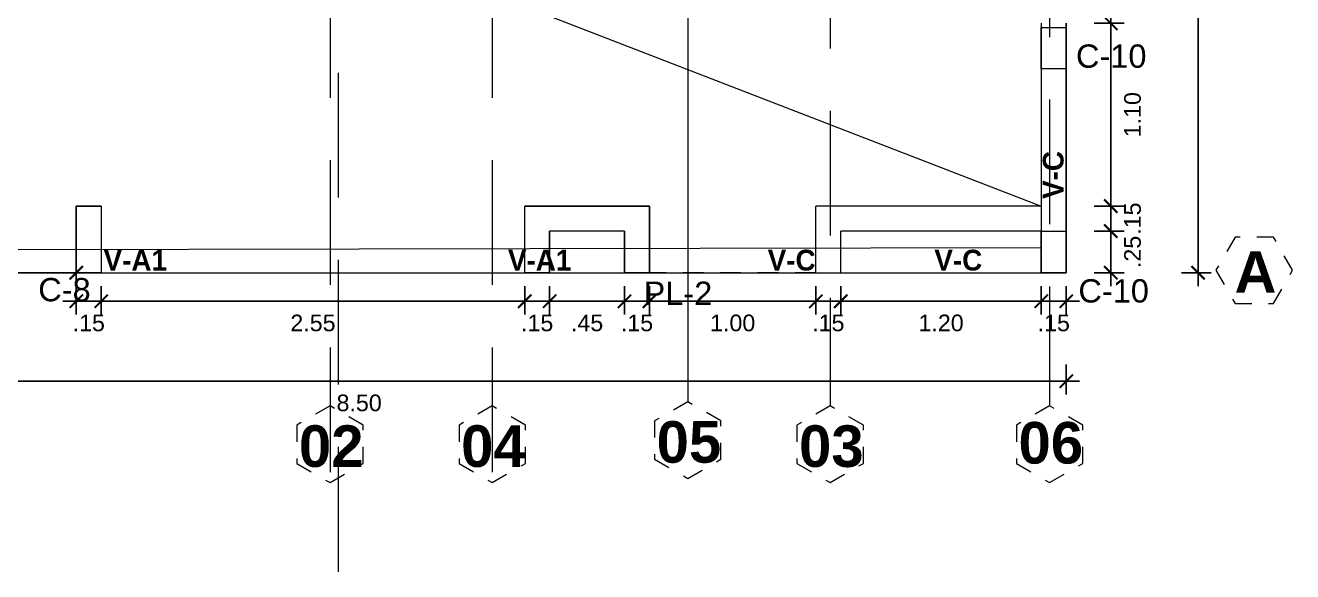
# Model space of a CAD drawing. Header units: millimetres. Extents: x -59 to 123, y 54 to 155.
# Drawn here: x 84.91 to 92.52, y 100.46 to 103.74 of the extents above; entities that cross this region are included whole.
import ezdxf

# ---------------------------------------------------------------- set-up
doc = ezdxf.new("R2010")
doc.units = ezdxf.units.MM
for name, pattern in [('ACAD_ISO02W100', [15, 12, -3]), ('CONTINUA', [0]), ('DASHED', [0.75, 0.5, -0.25]), ('HIDDEN2', [0.1875, 0.125, -0.0625])]:
    doc.linetypes.add(name, pattern=pattern)
doc.layers.get('0').update_dxf_attribs({"lineweight": 9})
doc.layers.get('Defpoints').update_dxf_attribs({"lineweight": 0})
for name, color, linetype in [('A-COT', 8, 'Continuous'), ('A-PROY', 8, 'HIDDEN2'), ('TEXTO', 2, 'Continuous')]:
    doc.layers.add(name, color=color, linetype=linetype)
for name, color, linetype, lineweight in [('A_mobiliario', 252, 'Continuous', 15), ('EJES', 6, 'ACAD_ISO02W100', 5), ('muro', 5, 'Continuous', 70), ('murobajo', 7, 'Continuous', 30), ('TEXTO VIGAS', 2, 'Continuous', 20), ('textura', 253, 'Continuous', 0), ('VIGAS', 2, 'Continuous', 25)]:
    doc.layers.add(name, color=color, linetype=linetype, lineweight=lineweight)
doc.styles.add('Henry', font='GOTHICB.TTF')
doc.styles.add('LUIS', font='arial.ttf')
doc.styles.add('STILUS', font='arial.ttf')
doc.styles.add('style1', font='arial.ttf', dxfattribs={"height": 0.1})
doc.dimstyles.new('luis1', dxfattribs={"dimtxt": 0.1, "dimasz": 0.08, "dimexe": 0.08, "dimexo": 0.08, "dimgap": 0.08, "dimtad": 2, "dimzin": 4, "dimdsep": 46, "dimtxsty": 'style1', "dimblk": 'ARCHTICK', "dimcen": 2, "dimdle": 0.08, "dimclrd": 256, "dimclre": 256, "dimclrt": 256, "dimadec": 0, "dimazin": 1, "dimtfac": 1, "dimtix": 1, "dimtmove": 0, "dimatfit": 3, "dimfxl": 1, "dimtolj": 1, "dimarcsym": 0})

# ---------------------------------------------------------------- blocks, each defined once
blk = doc.blocks.new('_ArchTick')
at = {"color": 0, "linetype": 'ByBlock', "const_width": 0.15}
blk.add_lwpolyline([(-0.5, -0.5), (0.5, 0.5)], dxfattribs=at)
blk = doc.blocks.new('*D1052')
at = {"layer": 'A-COT', "linetype": 'Continuous', "lineweight": -2, "transparency": 16777216}
for p, q in [((91.9551, 121.3345), (91.9551, 102.1745)), ((91.8551, 121.2545), (92.0351, 121.2545)), ((91.8551, 102.2545), (92.0351, 102.2545))]:
    blk.add_line(p, q, dxfattribs=at)
at = {"layer": 'Defpoints', "color": 0, "linetype": 'CONTINUA', "transparency": 16777216}
for p in [(91.1632, 121.2545), (91.1632, 102.2545), (91.9551, 102.2545)]:
    blk.add_point(p, dxfattribs=at)
at = {"layer": 'A-COT', "linetype": 'CONTINUA', "lineweight": -2, "transparency": 16777216, "xscale": 0.08, "yscale": 0.08, "zscale": 0.08}
for p, rotation in [((91.9551, 121.2545), 90), ((91.9551, 102.2545), 270)]:
    blk.add_blockref('_ArchTick', p, dxfattribs=dict(at, rotation=rotation))
at = {"layer": 'A-COT', "linetype": 'CONTINUA', "lineweight": 5, "transparency": 16777216, "insert": (92.0862, 111.7545), "char_height": 0.1, "attachment_point": 5, "rotation": 90, "style": 'style1'}
blk.add_mtext('\\A1;19.00', dxfattribs=at)
blk = doc.blocks.new('*D1055')
at = {"layer": 'A-COT', "linetype": 'Continuous', "lineweight": -2, "transparency": 16777216}
for p, q in [((82.6632, 101.7022), (82.6632, 101.5222)), ((91.1632, 101.7022), (91.1632, 101.5222)), ((82.5832, 101.6022), (91.2432, 101.6022))]:
    blk.add_line(p, q, dxfattribs=at)
at = {"layer": 'Defpoints', "color": 0, "linetype": 'CONTINUA', "transparency": 16777216}
for p in [(82.6632, 102.2545), (91.1632, 102.2545), (91.1632, 101.6022)]:
    blk.add_point(p, dxfattribs=at)
at = {"layer": 'A-COT', "linetype": 'CONTINUA', "lineweight": -2, "transparency": 16777216, "xscale": 0.08, "yscale": 0.08, "zscale": 0.08, "rotation": 180}
blk.add_blockref('_ArchTick', (82.6632, 101.6022), dxfattribs=at)
at = {"layer": 'A-COT', "linetype": 'CONTINUA', "lineweight": -2, "transparency": 16777216, "xscale": 0.08, "yscale": 0.08, "zscale": 0.08}
blk.add_blockref('_ArchTick', (91.1632, 101.6022), dxfattribs=at)
at = {"layer": 'A-COT', "linetype": 'CONTINUA', "lineweight": 5, "transparency": 16777216, "insert": (86.9132, 101.4711), "char_height": 0.1, "attachment_point": 5, "style": 'style1'}
blk.add_mtext('\\A1;8.50', dxfattribs=at)
blk = doc.blocks.new('*D817')
at = {"layer": 'A-COT', "linetype": 'Continuous', "lineweight": -2, "transparency": 16777216}
for p, q in [((82.8132, 102.3461), (82.8132, 102.1745)), ((85.2132, 102.3461), (85.2132, 102.1745)), ((82.7332, 102.2545), (85.2932, 102.2545))]:
    blk.add_line(p, q, dxfattribs=at)
at = {"layer": 'Defpoints', "color": 0, "linetype": 'CONTINUA', "transparency": 16777216}
for p in [(82.8132, 102.4261), (85.2132, 102.4261), (85.2132, 102.2545)]:
    blk.add_point(p, dxfattribs=at)
at = {"layer": 'A-COT', "linetype": 'CONTINUA', "lineweight": -2, "transparency": 16777216, "xscale": 0.08, "yscale": 0.08, "zscale": 0.08, "rotation": 180}
blk.add_blockref('_ArchTick', (82.8132, 102.2545), dxfattribs=at)
at = {"layer": 'A-COT', "linetype": 'CONTINUA', "lineweight": -2, "transparency": 16777216, "xscale": 0.08, "yscale": 0.08, "zscale": 0.08}
blk.add_blockref('_ArchTick', (85.2132, 102.2545), dxfattribs=at)
at = {"layer": 'A-COT', "linetype": 'CONTINUA', "lineweight": 5, "transparency": 16777216, "insert": (84.0132, 102.1234), "char_height": 0.1, "attachment_point": 5, "style": 'style1'}
blk.add_mtext('\\A1;2.40', dxfattribs=at)
blk = doc.blocks.new('*D1056')
at = {"layer": 'A-COT', "linetype": 'Continuous', "lineweight": -2, "transparency": 16777216}
for p, q in [((85.2132, 102.1745), (85.2132, 102.0028)), ((85.3632, 102.1745), (85.3632, 102.0028)), ((85.2132, 102.0828), (85.1332, 102.0828)), ((85.2132, 102.0828), (85.3632, 102.0828)), ((85.3632, 102.0828), (85.4432, 102.0828))]:
    blk.add_line(p, q, dxfattribs=at)
at = {"layer": 'Defpoints', "color": 0, "linetype": 'CONTINUA', "transparency": 16777216}
for p in [(85.2132, 102.2545), (85.3632, 102.2545), (85.3632, 102.0828)]:
    blk.add_point(p, dxfattribs=at)
at = {"layer": 'A-COT', "linetype": 'CONTINUA', "lineweight": -2, "transparency": 16777216, "xscale": 0.08, "yscale": 0.08, "zscale": 0.08}
blk.add_blockref('_ArchTick', (85.2132, 102.0828), dxfattribs=at)
at = {"layer": 'A-COT', "linetype": 'CONTINUA', "lineweight": -2, "transparency": 16777216, "xscale": 0.08, "yscale": 0.08, "zscale": 0.08, "rotation": 180}
blk.add_blockref('_ArchTick', (85.3632, 102.0828), dxfattribs=at)
at = {"layer": 'A-COT', "linetype": 'CONTINUA', "lineweight": 5, "transparency": 16777216, "insert": (85.2882, 101.9518), "char_height": 0.1, "attachment_point": 5, "style": 'style1'}
blk.add_mtext('\\A1;.15', dxfattribs=at)
blk = doc.blocks.new('*D1057')
at = {"layer": 'A-COT', "linetype": 'Continuous', "lineweight": -2, "transparency": 16777216}
for p, q in [((85.3632, 102.1745), (85.3632, 102.0028)), ((87.9082, 102.1745), (87.9082, 102.0028)), ((85.2832, 102.0828), (87.9882, 102.0828))]:
    blk.add_line(p, q, dxfattribs=at)
at = {"layer": 'Defpoints', "color": 0, "linetype": 'CONTINUA', "transparency": 16777216}
for p in [(85.3632, 102.2545), (87.9082, 102.2545), (87.9082, 102.0828)]:
    blk.add_point(p, dxfattribs=at)
at = {"layer": 'A-COT', "linetype": 'CONTINUA', "lineweight": -2, "transparency": 16777216, "xscale": 0.08, "yscale": 0.08, "zscale": 0.08, "rotation": 180}
blk.add_blockref('_ArchTick', (85.3632, 102.0828), dxfattribs=at)
at = {"layer": 'A-COT', "linetype": 'CONTINUA', "lineweight": -2, "transparency": 16777216, "xscale": 0.08, "yscale": 0.08, "zscale": 0.08}
blk.add_blockref('_ArchTick', (87.9082, 102.0828), dxfattribs=at)
at = {"layer": 'A-COT', "linetype": 'CONTINUA', "lineweight": 5, "transparency": 16777216, "insert": (86.6357, 101.9518), "char_height": 0.1, "attachment_point": 5, "style": 'style1'}
blk.add_mtext('\\A1;2.55', dxfattribs=at)
blk = doc.blocks.new('*D1058')
at = {"layer": 'A-COT', "linetype": 'Continuous', "lineweight": -2, "transparency": 16777216}
for p, q in [((87.9082, 102.1745), (87.9082, 102.0028)), ((88.0582, 102.1745), (88.0582, 102.0028)), ((87.9082, 102.0828), (87.8282, 102.0828)), ((87.9082, 102.0828), (88.0582, 102.0828)), ((88.0582, 102.0828), (88.1382, 102.0828))]:
    blk.add_line(p, q, dxfattribs=at)
at = {"layer": 'Defpoints', "color": 0, "linetype": 'CONTINUA', "transparency": 16777216}
for p in [(87.9082, 102.2545), (88.0582, 102.2545), (88.0582, 102.0828)]:
    blk.add_point(p, dxfattribs=at)
at = {"layer": 'A-COT', "linetype": 'CONTINUA', "lineweight": -2, "transparency": 16777216, "xscale": 0.08, "yscale": 0.08, "zscale": 0.08}
blk.add_blockref('_ArchTick', (87.9082, 102.0828), dxfattribs=at)
at = {"layer": 'A-COT', "linetype": 'CONTINUA', "lineweight": -2, "transparency": 16777216, "xscale": 0.08, "yscale": 0.08, "zscale": 0.08, "rotation": 180}
blk.add_blockref('_ArchTick', (88.0582, 102.0828), dxfattribs=at)
at = {"layer": 'A-COT', "linetype": 'CONTINUA', "lineweight": 5, "transparency": 16777216, "insert": (87.9832, 101.9518), "char_height": 0.1, "attachment_point": 5, "style": 'style1'}
blk.add_mtext('\\A1;.15', dxfattribs=at)
blk = doc.blocks.new('*D1059')
at = {"layer": 'A-COT', "linetype": 'Continuous', "lineweight": -2, "transparency": 16777216}
for p, q in [((88.0582, 102.1745), (88.0582, 102.0028)), ((88.5082, 102.1745), (88.5082, 102.0028)), ((87.9782, 102.0828), (88.5882, 102.0828))]:
    blk.add_line(p, q, dxfattribs=at)
at = {"layer": 'Defpoints', "color": 0, "linetype": 'CONTINUA', "transparency": 16777216}
for p in [(88.0582, 102.2545), (88.5082, 102.2545), (88.5082, 102.0828)]:
    blk.add_point(p, dxfattribs=at)
at = {"layer": 'A-COT', "linetype": 'CONTINUA', "lineweight": -2, "transparency": 16777216, "xscale": 0.08, "yscale": 0.08, "zscale": 0.08, "rotation": 180}
blk.add_blockref('_ArchTick', (88.0582, 102.0828), dxfattribs=at)
at = {"layer": 'A-COT', "linetype": 'CONTINUA', "lineweight": -2, "transparency": 16777216, "xscale": 0.08, "yscale": 0.08, "zscale": 0.08}
blk.add_blockref('_ArchTick', (88.5082, 102.0828), dxfattribs=at)
at = {"layer": 'A-COT', "linetype": 'CONTINUA', "lineweight": 5, "transparency": 16777216, "insert": (88.2832, 101.952), "char_height": 0.1, "attachment_point": 5, "style": 'style1'}
blk.add_mtext('\\A1;.45', dxfattribs=at)
blk = doc.blocks.new('*D1060')
at = {"layer": 'A-COT', "linetype": 'Continuous', "lineweight": -2, "transparency": 16777216}
for p, q in [((88.5082, 102.1745), (88.5082, 102.0028)), ((88.6582, 102.1745), (88.6582, 102.0028)), ((88.5082, 102.0828), (88.4282, 102.0828)), ((88.5082, 102.0828), (88.6582, 102.0828)), ((88.6582, 102.0828), (88.7382, 102.0828))]:
    blk.add_line(p, q, dxfattribs=at)
at = {"layer": 'Defpoints', "color": 0, "linetype": 'CONTINUA', "transparency": 16777216}
for p in [(88.5082, 102.2545), (88.6582, 102.2545), (88.6582, 102.0828)]:
    blk.add_point(p, dxfattribs=at)
at = {"layer": 'A-COT', "linetype": 'CONTINUA', "lineweight": -2, "transparency": 16777216, "xscale": 0.08, "yscale": 0.08, "zscale": 0.08}
blk.add_blockref('_ArchTick', (88.5082, 102.0828), dxfattribs=at)
at = {"layer": 'A-COT', "linetype": 'CONTINUA', "lineweight": -2, "transparency": 16777216, "xscale": 0.08, "yscale": 0.08, "zscale": 0.08, "rotation": 180}
blk.add_blockref('_ArchTick', (88.6582, 102.0828), dxfattribs=at)
at = {"layer": 'A-COT', "linetype": 'CONTINUA', "lineweight": 5, "transparency": 16777216, "insert": (88.5832, 101.9518), "char_height": 0.1, "attachment_point": 5, "style": 'style1'}
blk.add_mtext('\\A1;.15', dxfattribs=at)
blk = doc.blocks.new('*D1061')
at = {"layer": 'A-COT', "linetype": 'Continuous', "lineweight": -2, "transparency": 16777216}
for p, q in [((88.6582, 102.1745), (88.6582, 102.0028)), ((89.6582, 102.1745), (89.6582, 102.0028)), ((88.5782, 102.0828), (89.7382, 102.0828))]:
    blk.add_line(p, q, dxfattribs=at)
at = {"layer": 'Defpoints', "color": 0, "linetype": 'CONTINUA', "transparency": 16777216}
for p in [(88.6582, 102.2545), (89.6582, 102.2545), (89.6582, 102.0828)]:
    blk.add_point(p, dxfattribs=at)
at = {"layer": 'A-COT', "linetype": 'CONTINUA', "lineweight": -2, "transparency": 16777216, "xscale": 0.08, "yscale": 0.08, "zscale": 0.08, "rotation": 180}
blk.add_blockref('_ArchTick', (88.6582, 102.0828), dxfattribs=at)
at = {"layer": 'A-COT', "linetype": 'CONTINUA', "lineweight": -2, "transparency": 16777216, "xscale": 0.08, "yscale": 0.08, "zscale": 0.08}
blk.add_blockref('_ArchTick', (89.6582, 102.0828), dxfattribs=at)
at = {"layer": 'A-COT', "linetype": 'CONTINUA', "lineweight": 5, "transparency": 16777216, "insert": (89.1582, 101.9518), "char_height": 0.1, "attachment_point": 5, "style": 'style1'}
blk.add_mtext('\\A1;1.00', dxfattribs=at)
blk = doc.blocks.new('*D1062')
at = {"layer": 'A-COT', "linetype": 'Continuous', "lineweight": -2, "transparency": 16777216}
for p, q in [((89.6582, 102.1745), (89.6582, 102.0028)), ((89.8082, 102.1745), (89.8082, 102.0028)), ((89.6582, 102.0828), (89.5782, 102.0828)), ((89.6582, 102.0828), (89.8082, 102.0828)), ((89.8082, 102.0828), (89.8882, 102.0828))]:
    blk.add_line(p, q, dxfattribs=at)
at = {"layer": 'Defpoints', "color": 0, "linetype": 'CONTINUA', "transparency": 16777216}
for p in [(89.6582, 102.2545), (89.8082, 102.2545), (89.8082, 102.0828)]:
    blk.add_point(p, dxfattribs=at)
at = {"layer": 'A-COT', "linetype": 'CONTINUA', "lineweight": -2, "transparency": 16777216, "xscale": 0.08, "yscale": 0.08, "zscale": 0.08}
blk.add_blockref('_ArchTick', (89.6582, 102.0828), dxfattribs=at)
at = {"layer": 'A-COT', "linetype": 'CONTINUA', "lineweight": -2, "transparency": 16777216, "xscale": 0.08, "yscale": 0.08, "zscale": 0.08, "rotation": 180}
blk.add_blockref('_ArchTick', (89.8082, 102.0828), dxfattribs=at)
at = {"layer": 'A-COT', "linetype": 'CONTINUA', "lineweight": 5, "transparency": 16777216, "insert": (89.7332, 101.9518), "char_height": 0.1, "attachment_point": 5, "style": 'style1'}
blk.add_mtext('\\A1;.15', dxfattribs=at)
blk = doc.blocks.new('*D1063')
at = {"layer": 'A-COT', "linetype": 'Continuous', "lineweight": -2, "transparency": 16777216}
for p, q in [((89.8082, 102.1745), (89.8082, 102.0028)), ((91.0132, 102.1745), (91.0132, 102.0028)), ((89.7282, 102.0828), (91.0932, 102.0828))]:
    blk.add_line(p, q, dxfattribs=at)
at = {"layer": 'Defpoints', "color": 0, "linetype": 'CONTINUA', "transparency": 16777216}
for p in [(89.8082, 102.2545), (91.0132, 102.2545), (91.0132, 102.0828)]:
    blk.add_point(p, dxfattribs=at)
at = {"layer": 'A-COT', "linetype": 'CONTINUA', "lineweight": -2, "transparency": 16777216, "xscale": 0.08, "yscale": 0.08, "zscale": 0.08, "rotation": 180}
blk.add_blockref('_ArchTick', (89.8082, 102.0828), dxfattribs=at)
at = {"layer": 'A-COT', "linetype": 'CONTINUA', "lineweight": -2, "transparency": 16777216, "xscale": 0.08, "yscale": 0.08, "zscale": 0.08}
blk.add_blockref('_ArchTick', (91.0132, 102.0828), dxfattribs=at)
at = {"layer": 'A-COT', "linetype": 'CONTINUA', "lineweight": 5, "transparency": 16777216, "insert": (90.4107, 101.9518), "char_height": 0.1, "attachment_point": 5, "style": 'style1'}
blk.add_mtext('\\A1;1.20', dxfattribs=at)
blk = doc.blocks.new('*D1064')
at = {"layer": 'A-COT', "linetype": 'Continuous', "lineweight": -2, "transparency": 16777216}
for p, q in [((91.0132, 102.1745), (91.0132, 102.0028)), ((91.1632, 102.1745), (91.1632, 102.0028)), ((91.0132, 102.0828), (90.9332, 102.0828)), ((91.0132, 102.0828), (91.1632, 102.0828)), ((91.1632, 102.0828), (91.2432, 102.0828))]:
    blk.add_line(p, q, dxfattribs=at)
at = {"layer": 'Defpoints', "color": 0, "linetype": 'CONTINUA', "transparency": 16777216}
for p in [(91.0132, 102.2545), (91.1632, 102.2545), (91.1632, 102.0828)]:
    blk.add_point(p, dxfattribs=at)
at = {"layer": 'A-COT', "linetype": 'CONTINUA', "lineweight": -2, "transparency": 16777216, "xscale": 0.08, "yscale": 0.08, "zscale": 0.08}
blk.add_blockref('_ArchTick', (91.0132, 102.0828), dxfattribs=at)
at = {"layer": 'A-COT', "linetype": 'CONTINUA', "lineweight": -2, "transparency": 16777216, "xscale": 0.08, "yscale": 0.08, "zscale": 0.08, "rotation": 180}
blk.add_blockref('_ArchTick', (91.1632, 102.0828), dxfattribs=at)
at = {"layer": 'A-COT', "linetype": 'CONTINUA', "lineweight": 5, "transparency": 16777216, "insert": (91.0882, 101.9518), "char_height": 0.1, "attachment_point": 5, "style": 'style1'}
blk.add_mtext('\\A1;.15', dxfattribs=at)
blk = doc.blocks.new('*D1084')
at = {"layer": 'A-COT', "linetype": 'Continuous', "lineweight": -2, "transparency": 16777216}
for p, q in [((91.4308, 105.0345), (91.4308, 103.6745)), ((91.3308, 104.9545), (91.5108, 104.9545)), ((91.3308, 103.7545), (91.5108, 103.7545))]:
    blk.add_line(p, q, dxfattribs=at)
at = {"layer": 'Defpoints', "color": 0, "linetype": 'CONTINUA', "transparency": 16777216}
for p in [(91.0132, 104.9545), (91.0132, 103.7545), (91.4308, 103.7545)]:
    blk.add_point(p, dxfattribs=at)
at = {"layer": 'A-COT', "linetype": 'CONTINUA', "lineweight": -2, "transparency": 16777216, "xscale": 0.08, "yscale": 0.08, "zscale": 0.08}
for p, rotation in [((91.4308, 104.9545), 90), ((91.4308, 103.7545), 270)]:
    blk.add_blockref('_ArchTick', p, dxfattribs=dict(at, rotation=rotation))
at = {"layer": 'A-COT', "linetype": 'CONTINUA', "lineweight": 5, "transparency": 16777216, "insert": (91.5619, 104.3545), "char_height": 0.1, "attachment_point": 5, "rotation": 90, "style": 'style1'}
blk.add_mtext('\\A1;1.20', dxfattribs=at)
blk = doc.blocks.new('*D1085')
at = {"layer": 'A-COT', "linetype": 'Continuous', "lineweight": -2, "transparency": 16777216}
for p, q in [((91.4308, 103.8345), (91.4308, 102.5745)), ((91.3308, 103.7545), (91.5108, 103.7545)), ((91.3308, 102.6545), (91.5108, 102.6545))]:
    blk.add_line(p, q, dxfattribs=at)
at = {"layer": 'Defpoints', "color": 0, "linetype": 'CONTINUA', "transparency": 16777216}
for p in [(91.0132, 103.7545), (91.0132, 102.6545), (91.4308, 102.6545)]:
    blk.add_point(p, dxfattribs=at)
at = {"layer": 'A-COT', "linetype": 'CONTINUA', "lineweight": -2, "transparency": 16777216, "xscale": 0.08, "yscale": 0.08, "zscale": 0.08}
for p, rotation in [((91.4308, 103.7545), 90), ((91.4308, 102.6545), 270)]:
    blk.add_blockref('_ArchTick', p, dxfattribs=dict(at, rotation=rotation))
at = {"layer": 'A-COT', "linetype": 'CONTINUA', "lineweight": 5, "transparency": 16777216, "insert": (91.5619, 103.2045), "char_height": 0.1, "attachment_point": 5, "rotation": 90, "style": 'style1'}
blk.add_mtext('\\A1;1.10', dxfattribs=at)
blk = doc.blocks.new('*D1086')
at = {"layer": 'A-COT', "linetype": 'Continuous', "lineweight": -2, "transparency": 16777216}
for p, q in [((91.4308, 102.6545), (91.4308, 102.7345)), ((91.3308, 102.6545), (91.5108, 102.6545)), ((91.4308, 102.6545), (91.4308, 102.5045)), ((91.3308, 102.5045), (91.5108, 102.5045)), ((91.4308, 102.5045), (91.4308, 102.4245))]:
    blk.add_line(p, q, dxfattribs=at)
at = {"layer": 'Defpoints', "color": 0, "linetype": 'CONTINUA', "transparency": 16777216}
for p in [(91.0132, 102.6545), (91.0132, 102.5045), (91.4308, 102.5045)]:
    blk.add_point(p, dxfattribs=at)
at = {"layer": 'A-COT', "linetype": 'CONTINUA', "lineweight": -2, "transparency": 16777216, "xscale": 0.08, "yscale": 0.08, "zscale": 0.08}
for p, rotation in [((91.4308, 102.6545), 270), ((91.4308, 102.5045), 90)]:
    blk.add_blockref('_ArchTick', p, dxfattribs=dict(at, rotation=rotation))
at = {"layer": 'A-COT', "linetype": 'CONTINUA', "lineweight": 5, "transparency": 16777216, "insert": (91.5619, 102.5795), "char_height": 0.1, "attachment_point": 5, "rotation": 90, "style": 'style1'}
blk.add_mtext('\\A1;.15', dxfattribs=at)
blk = doc.blocks.new('*D1087')
at = {"layer": 'A-COT', "linetype": 'Continuous', "lineweight": -2, "transparency": 16777216}
for p, q in [((91.4308, 102.5045), (91.4308, 102.5845)), ((91.3308, 102.5045), (91.5108, 102.5045)), ((91.4308, 102.5045), (91.4308, 102.2545)), ((91.3308, 102.2545), (91.5108, 102.2545)), ((91.4308, 102.2545), (91.4308, 102.1745))]:
    blk.add_line(p, q, dxfattribs=at)
at = {"layer": 'Defpoints', "color": 0, "linetype": 'CONTINUA', "transparency": 16777216}
for p in [(91.0132, 102.5045), (91.1632, 102.2545), (91.4308, 102.2545)]:
    blk.add_point(p, dxfattribs=at)
at = {"layer": 'A-COT', "linetype": 'CONTINUA', "lineweight": -2, "transparency": 16777216, "xscale": 0.08, "yscale": 0.08, "zscale": 0.08}
for p, rotation in [((91.4308, 102.5045), 270), ((91.4308, 102.2545), 90)]:
    blk.add_blockref('_ArchTick', p, dxfattribs=dict(at, rotation=rotation))
at = {"layer": 'A-COT', "linetype": 'CONTINUA', "lineweight": 5, "transparency": 16777216, "insert": (91.5619, 102.3795), "char_height": 0.1, "attachment_point": 5, "rotation": 90, "style": 'style1'}
blk.add_mtext('\\A1;.25', dxfattribs=at)
blk = doc.blocks.new('*D828')
at = {"layer": 'A-COT', "linetype": 'Continuous', "lineweight": -2, "transparency": 16777216}
for p, q in [((85.2132, 102.1745), (85.2132, 102.0028)), ((85.3632, 102.1745), (85.3632, 102.0028)), ((85.2132, 102.0828), (85.1332, 102.0828)), ((85.2132, 102.0828), (85.3632, 102.0828)), ((85.3632, 102.0828), (85.4432, 102.0828))]:
    blk.add_line(p, q, dxfattribs=at)
at = {"layer": 'Defpoints', "color": 0, "linetype": 'CONTINUA', "transparency": 16777216}
for p in [(85.2132, 102.2545), (85.3632, 102.2545), (85.3632, 102.0828)]:
    blk.add_point(p, dxfattribs=at)
at = {"layer": 'A-COT', "linetype": 'CONTINUA', "lineweight": -2, "transparency": 16777216, "xscale": 0.08, "yscale": 0.08, "zscale": 0.08}
blk.add_blockref('_ArchTick', (85.2132, 102.0828), dxfattribs=at)
at = {"layer": 'A-COT', "linetype": 'CONTINUA', "lineweight": -2, "transparency": 16777216, "xscale": 0.08, "yscale": 0.08, "zscale": 0.08, "rotation": 180}
blk.add_blockref('_ArchTick', (85.3632, 102.0828), dxfattribs=at)
at = {"layer": 'A-COT', "linetype": 'CONTINUA', "lineweight": 5, "transparency": 16777216, "insert": (85.2882, 101.9518), "char_height": 0.1, "attachment_point": 5, "style": 'style1'}
blk.add_mtext('\\A1;.15', dxfattribs=at)

msp = doc.modelspace()

# ---------------------------------------------------------------- linework, layer by layer
at = {"layer": 'A-PROY', "lineweight": 5}
msp.add_line((89.6582, 102.2545), (88.6582, 102.2545), dxfattribs=at)
at = {"layer": 'A_mobiliario', "color": 6, "lineweight": 5}
for points in [[(91.1632, 103.7295), (91.1632, 103.4795), (91.0132, 103.4795), (91.0132, 103.7295)], [(85.2132, 102.6545), (85.3632, 102.6545), (85.3632, 102.2545), (85.2132, 102.2545)], [(91.1632, 102.5045), (91.1632, 102.2545), (91.0132, 102.2545), (91.0132, 102.5045)]]:
    msp.add_lwpolyline(points, close=True, dxfattribs=at)
msp.add_lwpolyline([(87.9082, 102.2545), (87.9082, 102.6545), (88.6582, 102.6545), (88.6582, 102.2545), (88.5082, 102.2545), (88.5082, 102.5045), (88.0582, 102.5045), (88.0582, 102.2545), (87.9082, 102.2545)], dxfattribs=at)
at = {"layer": 'EJES', "linetype": 'DASHED', "lineweight": 5, "ltscale": 1.5}
for p, q in [((86.7382, 122.0557), (86.7382, 100.8968)), ((86.7382, 122.0557), (86.7382, 100.8968)), ((87.7132, 122.0557), (87.7132, 100.8968)), ((88.8882, 122.0557), (88.8882, 101.4782)), ((86.7882, 100.4568), (86.7882, 121.6157)), ((89.7442, 116.7279), (89.7442, 101.4532)), ((88.8882, 113.5718), (88.8882, 101.604)), ((91.0632, 113.421), (91.0632, 101.4532))]:
    msp.add_line(p, q, dxfattribs=at)
at = {"layer": 'EJES', "lineweight": 5, "ltscale": 0.003}
for points in [[(92.4086, 102.0699), (92.5239, 102.2695), (92.4086, 102.4691), (92.1781, 102.4691), (92.0629, 102.2695), (92.1781, 102.0699)], [(89.0878, 101.363), (88.8882, 101.4782), (88.6886, 101.363), (88.6886, 101.1325), (88.8882, 101.0172), (89.0878, 101.1325)], [(86.9378, 101.338), (86.7382, 101.4532), (86.5386, 101.338), (86.5386, 101.1075), (86.7382, 100.9922), (86.9378, 101.1075)], [(87.9128, 101.338), (87.7132, 101.4532), (87.5136, 101.338), (87.5136, 101.1075), (87.7132, 100.9922), (87.9128, 101.1075)], [(89.9438, 101.338), (89.7442, 101.4532), (89.5446, 101.338), (89.5446, 101.1075), (89.7442, 100.9922), (89.9438, 101.1075)], [(91.2628, 101.338), (91.0632, 101.4532), (90.8636, 101.338), (90.8636, 101.1075), (91.0632, 100.9922), (91.2628, 101.1075)]]:
    msp.add_lwpolyline(points, close=True, dxfattribs=at)
at = {"layer": 'muro', "color": 251, "lineweight": 5, "ltscale": 0.25}
for p, q in [((82.8132, 102.2545), (85.2132, 102.2545)), ((85.3632, 102.2545), (87.9082, 102.2545))]:
    msp.add_line(p, q, dxfattribs=at)
at = {"layer": 'murobajo', "lineweight": 5}
for p, q in [((91.0132, 103.7545), (91.0132, 102.6545)), ((91.1632, 103.7545), (91.1632, 102.2545)), ((85.2132, 102.6545), (85.2132, 102.2545)), ((85.3632, 102.6545), (85.2132, 102.6545)), ((85.3632, 102.6545), (85.3632, 102.2545)), ((87.9082, 102.2545), (87.9082, 102.6545)), ((88.6582, 102.6545), (87.9082, 102.6545)), ((88.6582, 102.6545), (88.5082, 102.6545)), ((88.6582, 102.2545), (88.6582, 102.6545)), ((89.6582, 102.2545), (89.6582, 102.6545)), ((91.0132, 102.6545), (89.6582, 102.6545)), ((88.0582, 102.2545), (88.0582, 102.5045)), ((88.5082, 102.5045), (88.0582, 102.5045)), ((88.5082, 102.5045), (88.5082, 102.2545)), ((89.8082, 102.2545), (89.8082, 102.5045)), ((91.0132, 102.5045), (89.8082, 102.5045)), ((91.0132, 102.5045), (91.0132, 102.2545)), ((85.3632, 102.2545), (85.2132, 102.2545)), ((87.9082, 102.2545), (88.0582, 102.2545)), ((88.5082, 102.2545), (88.6582, 102.2545)), ((89.6582, 102.2545), (89.8082, 102.2545)), ((91.1632, 102.2545), (91.0132, 102.2545))]:
    msp.add_line(p, q, dxfattribs=at)
at = {"layer": 'textura', "lineweight": 5}
msp.add_line((82.8132, 105.8295), (91.0132, 102.6545), dxfattribs=at)
at = {"layer": 'VIGAS', "linetype": 'CONTINUA', "lineweight": 5}
for points in [[(82.6632, 106.4545), (82.6632, 102.2545), (91.1632, 102.2545), (91.1632, 103.7545)], [(91.0132, 103.7545), (91.0132, 102.4045), (82.8132, 102.3886), (82.8132, 106.4386)]]:
    msp.add_lwpolyline(points, dxfattribs=at)

# ---------------------------------------------------------------- texts
at = {"layer": 'EJES', "lineweight": 5, "char_height": 0.25, "width": 0.015384, "attachment_point": 2, "style": 'STILUS'}
for s, insert in [('{\\fArial|b1|i0|c0|p34;A}', (92.3005, 102.3835)), ('{\\fArial|b1|i0|c0|p34;02}', (86.7453, 101.3368)), ('{\\fArial|b1|i0|c0|p34;04}', (87.7203, 101.3368)), ('{\\fArial|b1|i0|c0|p34;05}', (88.8953, 101.3618)), ('{\\fArial|b1|i0|c0|p34;03}', (89.7513, 101.3368)), ('{\\fArial|b1|i0|c0|p34;06}', (91.0703, 101.3568))]:
    msp.add_mtext(s, dxfattribs=dict(at, insert=insert))
at = {"layer": 'TEXTO', "lineweight": 5, "style": 'LUIS'}
for s, p in [('C-10', (91.2216, 103.487)), ('C-8', (84.9846, 102.0826)), ('PL-2', (88.6225, 102.061)), ('C-10', (91.236, 102.0752))]:
    msp.add_text(s, height=0.14, dxfattribs=at).set_placement(p)
at = {"layer": 'TEXTO VIGAS', "linetype": 'Continuous', "lineweight": 5, "style": 'Henry'}
msp.add_text('V-C', height=0.125, rotation=90, dxfattribs=at).set_placement((91.147, 102.6981))
for s, p in [('V-A1', (85.3772, 102.2675)), ('V-A1', (87.8075, 102.2675)), ('V-C', (89.3687, 102.2675)), ('V-C', (90.3704, 102.2675))]:
    msp.add_text(s, height=0.125, dxfattribs=at).set_placement(p)

# ---------------------------------------------------------------- dimensions: what is measured, and where the dimension line sits
at = {"layer": 'A-COT', "linetype": 'CONTINUA', "lineweight": 5}
for base, p1, p2, override, picture, middle in [((91.9551, 102.2545), (91.1632, 121.2545), (91.1632, 102.2545), {"dimfxl": 0.1, "dimfxlon": 1, "dimarcsym": 2}, '*D1052', (92.0862, 111.7545)), ((91.4308, 103.7545), (91.0132, 104.9545), (91.0132, 103.7545), {"dimtmove": 1, "dimfxl": 0.1, "dimfxlon": 1, "dimarcsym": 2}, '*D1084', (91.5619, 104.3545)), ((91.4308, 102.6545), (91.0132, 103.7545), (91.0132, 102.6545), {"dimtmove": 1, "dimfxl": 0.1, "dimfxlon": 1, "dimarcsym": 2}, '*D1085', (91.5619, 103.2045)), ((91.4308, 102.5045), (91.0132, 102.6545), (91.0132, 102.5045), {"dimtmove": 1, "dimfxl": 0.1, "dimfxlon": 1, "dimarcsym": 2}, '*D1086', (91.5619, 102.5795)), ((91.4308, 102.2545), (91.0132, 102.5045), (91.1632, 102.2545), {"dimtmove": 1, "dimfxl": 0.1, "dimfxlon": 1, "dimarcsym": 2}, '*D1087', (91.5619, 102.3795))]:
    dim = msp.add_linear_dim(base=base, p1=p1, p2=p2, angle=90, dimstyle='luis1', override=override, dxfattribs=at)
    dim.commit()
    dim.dimension.update_dxf_attribs({"geometry": picture, "text_midpoint": middle})
for base, p1, p2, override, picture, middle in [((85.2132, 102.2545), (82.8132, 102.4261), (85.2132, 102.4261), {"dimtmove": 1, "dimfxl": 0.1, "dimfxlon": 1, "dimarcsym": 2}, '*D817', (84.0132, 102.1234)), ((91.1632, 101.6022), (82.6632, 102.2545), (91.1632, 102.2545), {"dimfxl": 0.1, "dimfxlon": 1, "dimarcsym": 2}, '*D1055', (86.9132, 101.4711)), ((85.3632, 102.0828), (85.2132, 102.2545), (85.3632, 102.2545), {"dimtmove": 1, "dimfxl": 0.1, "dimfxlon": 1, "dimarcsym": 2}, '*D1056', (85.2882, 101.9518)), ((85.3632, 102.0828), (85.2132, 102.2545), (85.3632, 102.2545), {"dimtmove": 1, "dimfxl": 0.1, "dimfxlon": 1, "dimarcsym": 2}, '*D828', (85.2882, 101.9518)), ((87.90819395, 102.08281026), (85.36319394, 102.25446222), (87.90819395, 102.25446222), {"dimtmove": 1, "dimfxl": 0.1, "dimfxlon": 1, "dimarcsym": 2}, '*D1057', (86.63569395, 101.95175296)), ((88.0582, 102.0828), (87.9082, 102.2545), (88.0582, 102.2545), {"dimtmove": 1, "dimfxl": 0.1, "dimfxlon": 1, "dimarcsym": 2}, '*D1058', (87.9832, 101.9518)), ((88.5082, 102.0828), (88.0582, 102.2545), (88.5082, 102.2545), {"dimtmove": 1, "dimfxl": 0.1, "dimfxlon": 1, "dimarcsym": 2}, '*D1059', (88.2832, 101.952)), ((88.6582, 102.0828), (88.5082, 102.2545), (88.6582, 102.2545), {"dimtmove": 1, "dimfxl": 0.1, "dimfxlon": 1, "dimarcsym": 2}, '*D1060', (88.5832, 101.9518)), ((89.6582, 102.0828), (88.6582, 102.2545), (89.6582, 102.2545), {"dimtmove": 1, "dimfxl": 0.1, "dimfxlon": 1, "dimarcsym": 2}, '*D1061', (89.1582, 101.9518)), ((89.8082, 102.0828), (89.6582, 102.2545), (89.8082, 102.2545), {"dimtmove": 1, "dimfxl": 0.1, "dimfxlon": 1, "dimarcsym": 2}, '*D1062', (89.7332, 101.9518)), ((91.01319394, 102.08281026), (89.80819395, 102.25446222), (91.01319394, 102.25446222), {"dimtmove": 1, "dimfxl": 0.1, "dimfxlon": 1, "dimarcsym": 2}, '*D1063', (90.41069395, 101.95175296)), ((91.1632, 102.0828), (91.0132, 102.2545), (91.1632, 102.2545), {"dimtmove": 1, "dimfxl": 0.1, "dimfxlon": 1, "dimarcsym": 2}, '*D1064', (91.0882, 101.9518))]:
    dim = msp.add_linear_dim(base=base, p1=p1, p2=p2, dimstyle='luis1', override=override, dxfattribs=at)
    dim.commit()
    dim.dimension.update_dxf_attribs({"geometry": picture, "text_midpoint": middle})

doc.saveas('drawing.dxf')
